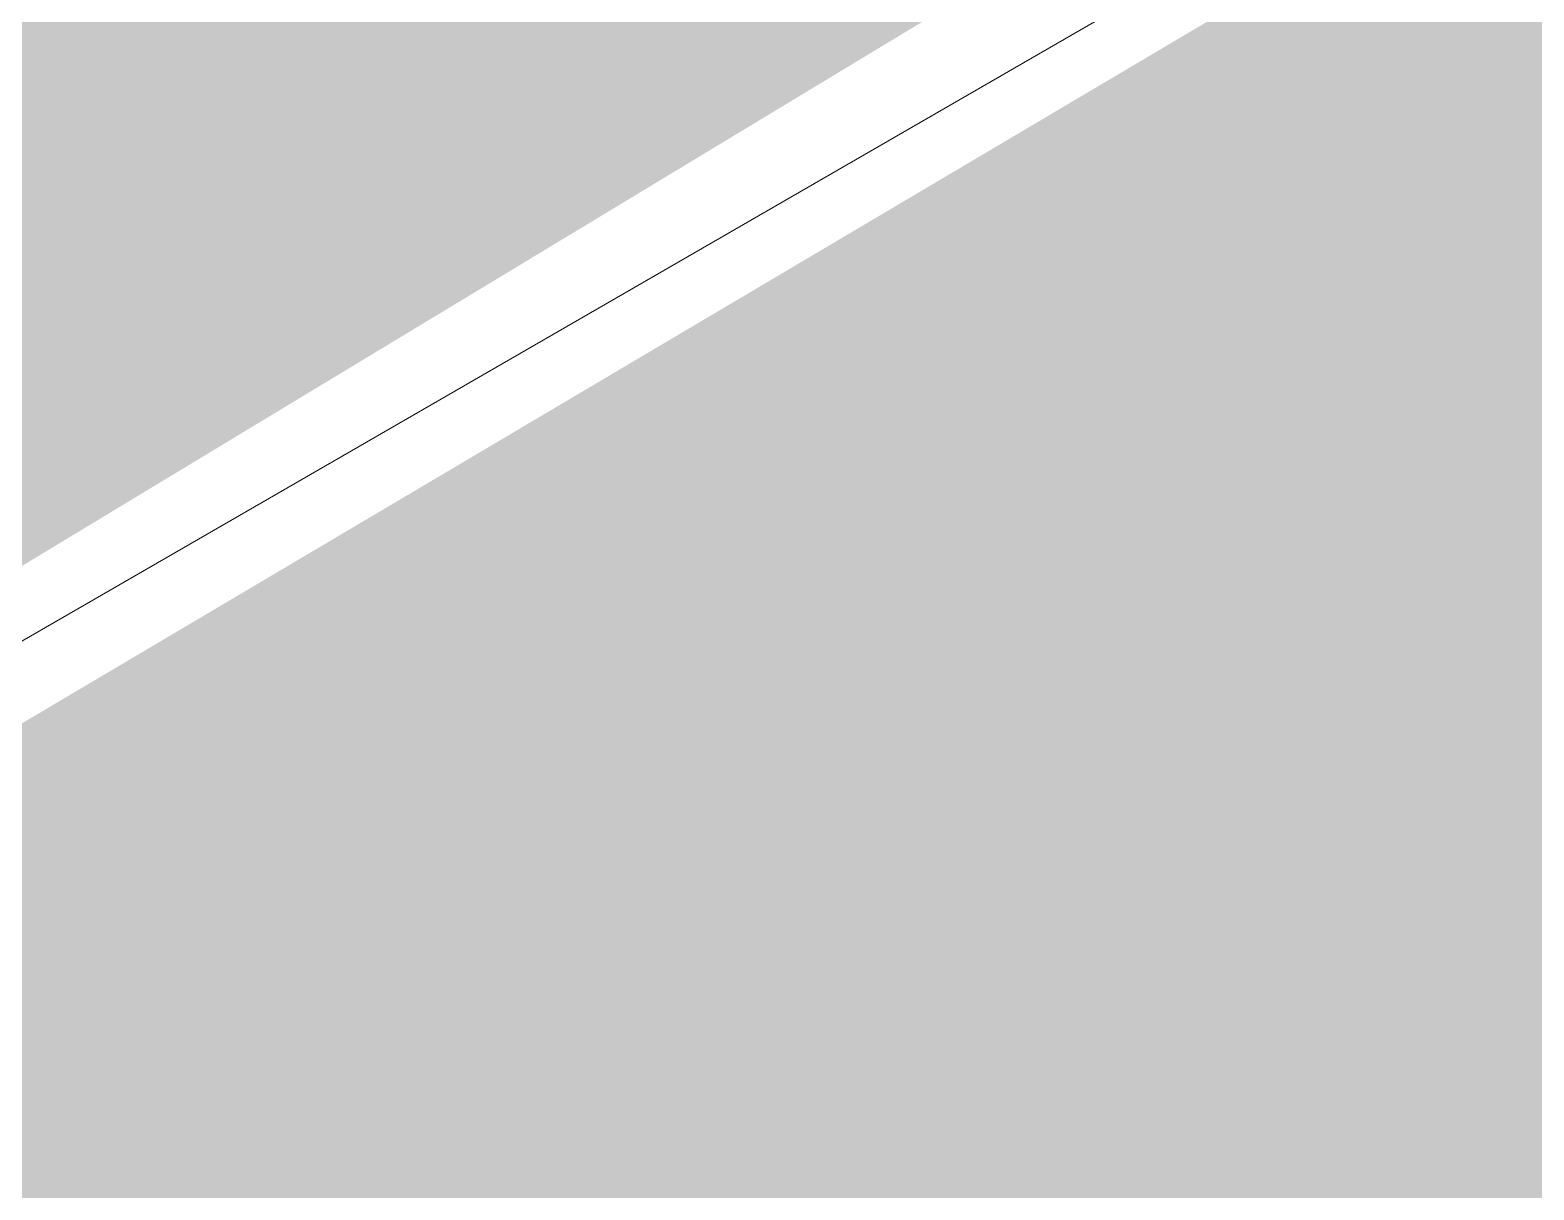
# Model space of a CAD drawing. Header units: millimetres. Extents: x -3576 to 4228, y -1686 to 5244.
# Drawn here: x -1105.668 to -1103.809, y 1309.46 to 1310.893 of the extents above; entities that cross this region are included whole.
import ezdxf

# ---------------------------------------------------------------- set-up
doc = ezdxf.new("R2010")
doc.units = ezdxf.units.MM
doc.layers.add('A_--------_E-', color=8, linetype='Continuous', lineweight=9)
doc.layers.add('M-_EQPT----_E', color=7, linetype='Continuous', lineweight=9)

# ---------------------------------------------------------------- blocks, each defined once
blk = doc.blocks.new('PNS-Filter column D1200 _180 right feed 50-50_ - ASY PNS-Filter column D1200_iam-905840-В50 Аксонометрия')
at = {"layer": 'A_--------_E-'}
h = blk.add_hatch(color=9, dxfattribs=at)
h.paths.add_polyline_path([(-1109.0097, 1282.907), (-1106.8934, 1285.808), (-1106.6838, 1286.3017), (-1108.2566, 1288.0731), (-1109.1162, 1287.166), (-1109.1162, 1282.9641)])
h.paths.add_polyline_path([(-1109.1162, 1306.6653), (-1090.0623, 1313.5533), (-1093.145, 1314.4079), (-1098.7197, 1314.1557), (-1109.1162, 1308.0012), (-1109.1162, 1307.0627)])
blk.add_hatch(color=9, dxfattribs=at).paths.add_polyline_path([(-1109.1162, 1308.1533), (-1098.8378, 1314.3647), (-1104.2173, 1312.6148), (-1105.5673, 1311.2647), (-1105.8564, 1311.5599), (-1109.1162, 1308.9112)])
blk.add_line((-1102.0207, 1312.2499), (-1109.1162, 1308.1533), dxfattribs=at)
blk = doc.blocks.new('PNS-Filter column D1200 _180 right feed 50-50_ - Standard-905848-В50 Аксонометрия')
blk.add_blockref('PNS-Filter column D1200 _180 right feed 50-50_ - ASY PNS-Filter column D1200_iam-905840-В50 Аксонометрия', (0, 0))

msp = doc.modelspace()

# ---------------------------------------------------------------- block references
at = {"layer": 'M-_EQPT----_E'}
msp.add_blockref('PNS-Filter column D1200 _180 right feed 50-50_ - Standard-905848-В50 Аксонометрия', (0, 0), dxfattribs=at)

doc.saveas('drawing.dxf')
